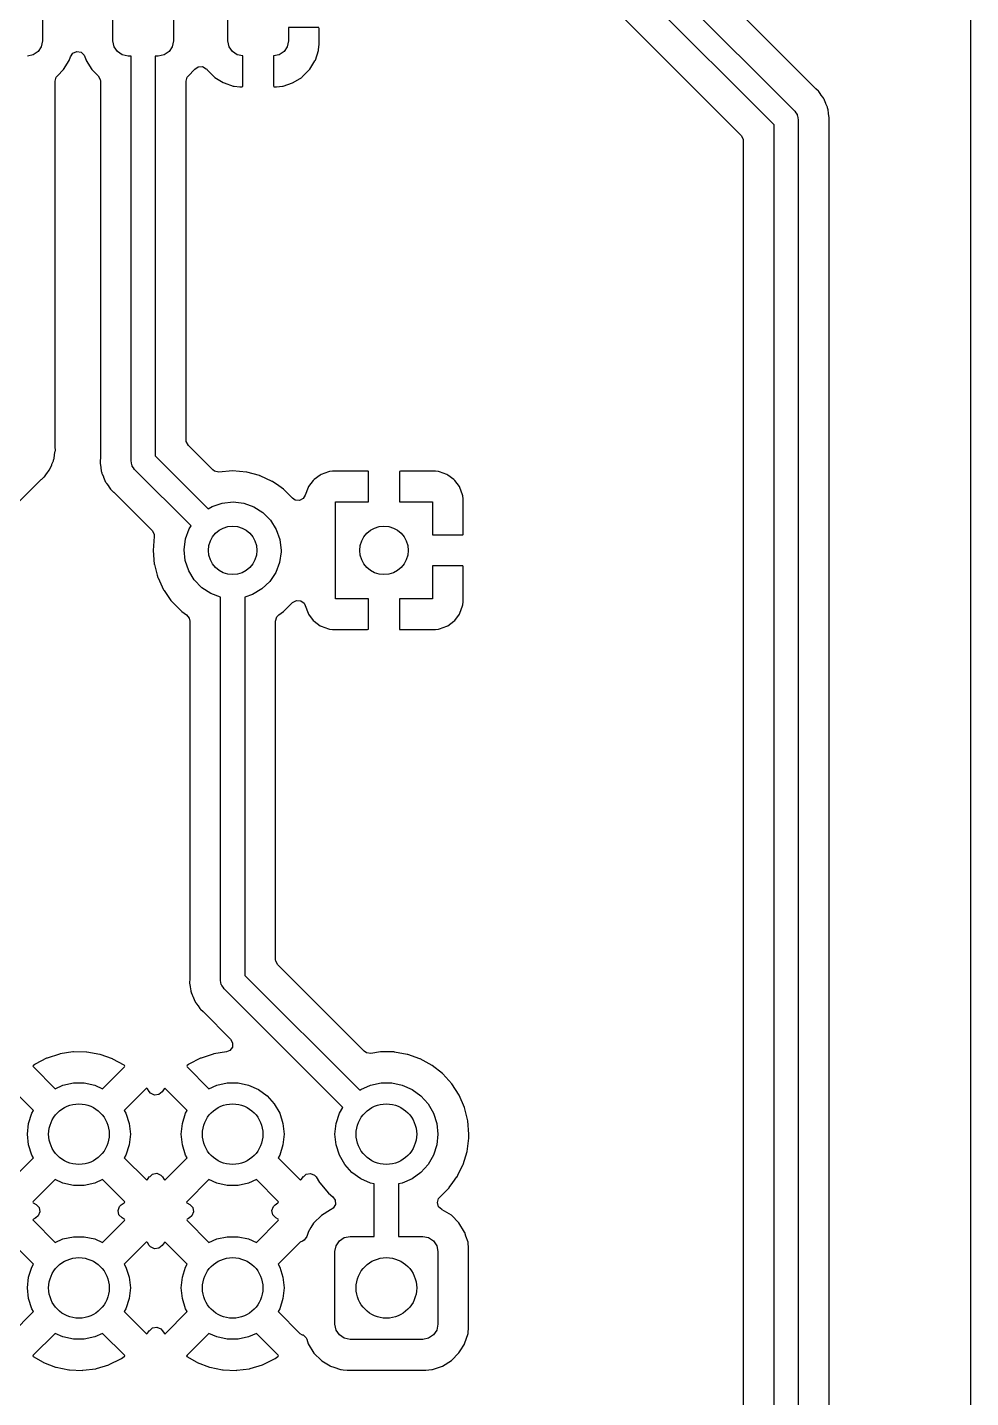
# Model space of a CAD drawing. Extents: x 87 to 116, y -228 to -39.
# Drawn here: x 100.75 to 116.33, y -205.76 to -183.13 of the extents above; entities that cross this region are included whole.
import ezdxf

# ---------------------------------------------------------------- set-up
doc = ezdxf.new("R2010")
doc.units = 0
doc.layers.add('BLACK', color=7, linetype='CONTINUOUS')

msp = doc.modelspace()

# ---------------------------------------------------------------- linework, layer by layer
at = {"layer": 'BLACK', "linetype": 'CONTINUOUS'}
for p, q in [((116.331, -165.645), (116.331, -227.965)), ((109.937, -181.028), (113.426, -184.517)), ((113.768, -184.14), (110.521, -180.893)), ((113.084, -184.741), (109.655, -181.312)), ((109.52, -181.896), (112.539, -184.915)), ((102.162, -183.355), (102.162, -182.405)), ((103.162, -182.405), (103.162, -183.355)), ((104.062, -183.355), (104.062, -182.405)), ((100.998, -182.663), (100.998, -183.355)), ((105.557, -183.134), (105.062, -183.134)), ((105.062, -183.134), (105.062, -183.355)), ((105.564, -183.136), (105.557, -183.134)), ((105.566, -183.137), (105.564, -183.136)), ((105.57, -183.152), (105.566, -183.137)), ((105.57, -183.402), (105.57, -183.152)), ((100.925, -183.532), (100.844, -183.586)), ((100.979, -183.451), (100.925, -183.532)), ((100.998, -183.355), (100.979, -183.451)), ((101.501, -183.558), (101.567, -183.531)), ((101.567, -183.531), (101.637, -183.543)), ((102.181, -183.451), (102.162, -183.355)), ((102.235, -183.532), (102.181, -183.451)), ((102.317, -183.586), (102.235, -183.532)), ((103.089, -183.532), (103.008, -183.586)), ((103.143, -183.451), (103.089, -183.532)), ((103.162, -183.355), (103.143, -183.451)), ((104.081, -183.451), (104.062, -183.355)), ((104.135, -183.532), (104.081, -183.451)), ((104.217, -183.586), (104.135, -183.532)), ((104.989, -183.532), (104.908, -183.586)), ((105.043, -183.451), (104.989, -183.532)), ((105.062, -183.355), (105.043, -183.451)), ((105.506, -183.671), (105.557, -183.516)), ((105.557, -183.516), (105.56, -183.503)), ((105.56, -183.503), (105.57, -183.409)), ((105.57, -183.409), (105.57, -183.402)), ((100.844, -183.586), (100.748, -183.605)), ((101.348, -183.828), (101.44, -183.678)), ((101.44, -183.678), (101.461, -183.616)), ((101.461, -183.616), (101.501, -183.558)), ((101.637, -183.543), (101.689, -183.592)), ((101.689, -183.592), (101.7, -183.616)), ((101.7, -183.616), (101.718, -183.672)), ((101.718, -183.672), (101.721, -183.679)), ((101.721, -183.679), (101.814, -183.829)), ((102.412, -183.605), (102.317, -183.586)), ((102.462, -183.605), (102.412, -183.605)), ((102.462, -190.292), (102.462, -183.605)), ((102.912, -183.605), (102.862, -183.605)), ((102.862, -183.605), (102.862, -190.209)), ((103.008, -183.586), (102.912, -183.605)), ((104.308, -183.604), (104.217, -183.586)), ((104.308, -184.099), (104.308, -183.604)), ((104.908, -183.586), (104.816, -183.604)), ((104.816, -183.604), (104.816, -184.095)), ((105.415, -183.822), (105.5, -183.684)), ((105.5, -183.684), (105.506, -183.671)), ((101.207, -184.021), (101.227, -183.953)), ((101.227, -183.953), (101.244, -183.932)), ((101.244, -183.932), (101.348, -183.828)), ((101.244, -183.932), (101.244, -183.932)), ((101.814, -183.829), (101.819, -183.835)), ((101.819, -183.835), (101.917, -183.932)), ((101.917, -183.932), (101.951, -183.994)), ((101.951, -183.994), (101.954, -184.021)), ((103.371, -184.021), (103.391, -183.953)), ((103.391, -183.953), (103.408, -183.932)), ((103.408, -183.932), (103.512, -183.828)), ((103.408, -183.932), (103.408, -183.932)), ((103.512, -183.828), (103.514, -183.824)), ((103.514, -183.824), (103.572, -183.783)), ((103.572, -183.783), (103.643, -183.78)), ((103.643, -183.78), (103.704, -183.816)), ((103.704, -183.816), (103.711, -183.824)), ((103.711, -183.824), (103.719, -183.834)), ((103.719, -183.834), (103.834, -183.949)), ((103.834, -183.949), (103.845, -183.958)), ((103.845, -183.958), (103.984, -184.043)), ((105.142, -184.042), (105.28, -183.957)), ((105.28, -183.957), (105.291, -183.948)), ((105.291, -183.948), (105.406, -183.833)), ((105.406, -183.833), (105.415, -183.822)), ((101.207, -190.053), (101.207, -184.021)), ((101.954, -184.021), (101.954, -190.263)), ((103.371, -189.947), (103.371, -184.021)), ((103.984, -184.043), (103.997, -184.049)), ((103.997, -184.049), (104.151, -184.1)), ((104.151, -184.1), (104.164, -184.103)), ((104.164, -184.103), (104.259, -184.113)), ((104.259, -184.113), (104.265, -184.113)), ((104.265, -184.113), (104.29, -184.113)), ((104.29, -184.113), (104.305, -184.109)), ((104.305, -184.109), (104.307, -184.107)), ((104.307, -184.107), (104.308, -184.099)), ((104.816, -184.095), (104.821, -184.11)), ((104.821, -184.11), (104.822, -184.111)), ((104.822, -184.111), (104.83, -184.113)), ((104.83, -184.113), (104.859, -184.113)), ((104.859, -184.113), (104.866, -184.113)), ((104.866, -184.113), (104.961, -184.103)), ((104.961, -184.103), (104.975, -184.1)), ((104.975, -184.1), (105.129, -184.048)), ((105.129, -184.048), (105.142, -184.042)), ((113.773, -184.145), (113.768, -184.14)), ((113.819, -184.186), (113.773, -184.145)), ((113.824, -184.192), (113.819, -184.186)), ((113.856, -184.239), (113.824, -184.192)), ((113.824, -184.192), (113.824, -184.192)), ((113.859, -184.244), (113.856, -184.239)), ((113.894, -184.289), (113.859, -184.244)), ((113.898, -184.295), (113.894, -184.289)), ((113.894, -184.289), (113.894, -184.289)), ((113.901, -184.302), (113.898, -184.295)), ((113.903, -184.304), (113.901, -184.302)), ((113.911, -184.319), (113.903, -184.304)), ((113.912, -184.321), (113.911, -184.319)), ((113.916, -184.327), (113.912, -184.321)), ((113.919, -184.334), (113.916, -184.327)), ((113.939, -184.387), (113.919, -184.334)), ((113.919, -184.334), (113.919, -184.334)), ((113.942, -184.393), (113.939, -184.387)), ((113.967, -184.452), (113.942, -184.393)), ((113.426, -184.517), (113.443, -184.545)), ((113.443, -184.545), (113.464, -184.571)), ((113.464, -184.571), (113.467, -184.582)), ((113.467, -184.582), (113.473, -184.592)), ((113.473, -184.592), (113.477, -184.625)), ((113.477, -184.625), (113.484, -184.658)), ((113.484, -184.658), (113.484, -215.566)), ((113.969, -184.459), (113.967, -184.452)), ((113.969, -184.462), (113.969, -184.459)), ((113.974, -184.478), (113.969, -184.462)), ((113.974, -184.481), (113.974, -184.478)), ((113.977, -184.488), (113.974, -184.481)), ((113.978, -184.495), (113.977, -184.488)), ((113.985, -184.551), (113.978, -184.495)), ((113.986, -184.558), (113.985, -184.551)), ((113.997, -184.621), (113.986, -184.558)), ((113.993, -184.678), (113.996, -184.628)), ((113.996, -184.628), (113.997, -184.621)), ((113.996, -184.628), (113.996, -184.628)), ((113.084, -215.483), (113.084, -184.741)), ((113.992, -184.687), (113.993, -184.678)), ((113.992, -215.541), (113.992, -184.687)), ((112.539, -184.915), (112.573, -184.977)), ((112.573, -184.977), (112.575, -185.004)), ((112.575, -185.004), (112.575, -215.22)), ((101.207, -190.06), (101.207, -190.053)), ((101.211, -190.123), (101.207, -190.06)), ((103.374, -189.973), (103.371, -189.947)), ((103.408, -190.036), (103.374, -189.973)), ((103.812, -190.44), (103.408, -190.036)), ((101.154, -190.347), (101.179, -190.291)), ((101.179, -190.291), (101.181, -190.284)), ((101.181, -190.281), (101.186, -190.265)), ((101.181, -190.284), (101.181, -190.281)), ((101.186, -190.265), (101.187, -190.262)), ((101.187, -190.262), (101.19, -190.255)), ((101.19, -190.255), (101.198, -190.192)), ((101.198, -190.192), (101.199, -190.185)), ((101.199, -190.185), (101.209, -190.13)), ((101.209, -190.13), (101.211, -190.123)), ((101.952, -190.298), (101.95, -190.33)), ((101.95, -190.33), (101.951, -190.337)), ((101.953, -190.272), (101.952, -190.298)), ((101.954, -190.263), (101.953, -190.272)), ((102.47, -190.325), (102.462, -190.292)), ((102.473, -190.358), (102.47, -190.325)), ((102.862, -190.209), (103.737, -191.084)), ((101.023, -190.56), (101.029, -190.555)), ((101.029, -190.555), (101.065, -190.503)), ((101.065, -190.503), (101.069, -190.498)), ((101.069, -190.498), (101.109, -190.447)), ((101.109, -190.447), (101.112, -190.441)), ((101.112, -190.441), (101.113, -190.438)), ((101.113, -190.438), (101.122, -190.424)), ((101.122, -190.424), (101.123, -190.421)), ((101.123, -190.421), (101.127, -190.415)), ((101.127, -190.415), (101.15, -190.355)), ((101.15, -190.355), (101.153, -190.349)), ((101.153, -190.349), (101.154, -190.347)), ((101.951, -190.337), (101.951, -190.337)), ((101.951, -190.337), (101.961, -190.393)), ((101.961, -190.393), (101.961, -190.399)), ((101.961, -190.399), (101.969, -190.463)), ((101.969, -190.463), (101.972, -190.47)), ((101.972, -190.47), (101.972, -190.472)), ((101.972, -190.472), (101.977, -190.489)), ((101.977, -190.489), (101.978, -190.491)), ((101.978, -190.491), (101.979, -190.499)), ((101.979, -190.499), (101.982, -190.505)), ((101.982, -190.505), (102.005, -190.557)), ((102.005, -190.557), (102.007, -190.563)), ((102.479, -190.368), (102.473, -190.358)), ((102.482, -190.379), (102.479, -190.368)), ((102.503, -190.405), (102.482, -190.379)), ((102.521, -190.433), (102.503, -190.405)), ((103.454, -191.367), (102.521, -190.433)), ((103.842, -190.462), (103.812, -190.44)), ((103.912, -190.476), (103.842, -190.462)), ((104.14, -190.457), (103.912, -190.476)), ((104.368, -190.476), (104.14, -190.457)), ((104.373, -190.478), (104.368, -190.476)), ((104.584, -190.534), (104.373, -190.478)), ((104.373, -190.478), (104.373, -190.478)), ((104.589, -190.536), (104.584, -190.534)), ((104.584, -190.534), (104.584, -190.534)), ((104.594, -190.538), (104.589, -190.536)), ((104.792, -190.63), (104.594, -190.538)), ((104.594, -190.538), (104.594, -190.538)), ((105.586, -190.525), (105.484, -190.602)), ((105.602, -190.517), (105.586, -190.525)), ((105.722, -190.472), (105.602, -190.517)), ((105.738, -190.468), (105.722, -190.472)), ((105.789, -190.462), (105.738, -190.468)), ((105.795, -190.462), (105.789, -190.462)), ((106.372, -190.462), (105.795, -190.462)), ((106.38, -190.464), (106.372, -190.462)), ((106.382, -190.465), (106.38, -190.464)), ((106.386, -190.48), (106.382, -190.465)), ((106.386, -190.97), (106.386, -190.48)), ((106.896, -190.468), (106.894, -190.476)), ((106.894, -190.476), (106.894, -190.97)), ((106.897, -190.466), (106.896, -190.468)), ((106.912, -190.462), (106.897, -190.466)), ((107.485, -190.462), (106.912, -190.462)), ((107.491, -190.462), (107.485, -190.462)), ((107.542, -190.468), (107.491, -190.462)), ((107.558, -190.472), (107.542, -190.468)), ((107.678, -190.517), (107.558, -190.472)), ((107.694, -190.525), (107.678, -190.517)), ((107.796, -190.602), (107.694, -190.525)), ((100.405, -191.173), (100.979, -190.599)), ((100.979, -190.599), (100.985, -190.593)), ((100.985, -190.593), (101.023, -190.56)), ((101.023, -190.56), (101.023, -190.56)), ((102.007, -190.563), (102.027, -190.614)), ((102.027, -190.614), (102.03, -190.623)), ((102.03, -190.623), (102.034, -190.629)), ((102.034, -190.629), (102.035, -190.632)), ((102.035, -190.632), (102.044, -190.646)), ((102.044, -190.646), (102.045, -190.649)), ((102.045, -190.649), (102.048, -190.656)), ((102.048, -190.656), (102.055, -190.664)), ((102.055, -190.664), (102.087, -190.706)), ((102.087, -190.706), (102.091, -190.712)), ((102.091, -190.712), (102.123, -190.758)), ((102.123, -190.758), (102.123, -190.758)), ((102.123, -190.758), (102.127, -190.764)), ((102.127, -190.764), (102.133, -190.769)), ((102.133, -190.769), (102.133, -190.769)), ((102.133, -190.769), (102.173, -190.806)), ((104.797, -190.632), (104.792, -190.63)), ((104.792, -190.63), (104.792, -190.63)), ((104.902, -190.706), (104.797, -190.632)), ((104.98, -190.761), (104.902, -190.706)), ((104.984, -190.764), (104.98, -190.761)), ((104.98, -190.761), (104.98, -190.761)), ((105.13, -190.91), (104.984, -190.764)), ((105.387, -190.732), (105.339, -190.86)), ((105.395, -190.716), (105.387, -190.732)), ((105.472, -190.614), (105.395, -190.716)), ((105.484, -190.602), (105.472, -190.614)), ((107.808, -190.614), (107.796, -190.602)), ((107.885, -190.716), (107.808, -190.614)), ((107.893, -190.732), (107.885, -190.716)), ((107.938, -190.852), (107.893, -190.732)), ((102.173, -190.806), (102.179, -190.811)), ((102.179, -190.811), (102.81, -191.442)), ((103.799, -191.046), (103.968, -190.989)), ((103.968, -190.989), (104.146, -190.97)), ((104.146, -190.97), (104.323, -190.991)), ((104.323, -190.991), (104.491, -191.051)), ((105.173, -190.938), (105.13, -190.91)), ((105.244, -190.944), (105.173, -190.938)), ((105.307, -190.912), (105.244, -190.944)), ((105.337, -190.859), (105.307, -190.912)), ((105.339, -190.86), (105.337, -190.859)), ((105.84, -192.57), (105.84, -190.97)), ((105.84, -190.97), (106.386, -190.97)), ((106.894, -190.97), (107.44, -190.97)), ((107.44, -190.97), (107.44, -191.516)), ((107.942, -190.868), (107.938, -190.852)), ((107.948, -190.919), (107.942, -190.868)), ((107.948, -190.925), (107.948, -190.919)), ((107.948, -191.502), (107.948, -190.925)), ((103.737, -191.084), (103.799, -191.046)), ((104.491, -191.051), (104.641, -191.147)), ((104.641, -191.147), (104.767, -191.273)), ((102.81, -191.442), (102.844, -191.504)), ((103.362, -191.582), (103.423, -191.414)), ((103.423, -191.414), (103.454, -191.367)), ((104.767, -191.273), (104.861, -191.424)), ((104.861, -191.424), (104.92, -191.593)), ((102.846, -191.542), (102.827, -191.77)), ((102.844, -191.504), (102.846, -191.542)), ((103.34, -191.759), (103.362, -191.582)), ((104.92, -191.593), (104.94, -191.77)), ((107.44, -191.516), (107.93, -191.516)), ((107.93, -191.516), (107.945, -191.512)), ((107.945, -191.512), (107.946, -191.51)), ((107.946, -191.51), (107.948, -191.502)), ((102.827, -191.77), (102.846, -191.998)), ((103.357, -191.936), (103.34, -191.759)), ((104.94, -191.792), (104.915, -191.969)), ((104.94, -191.77), (104.94, -191.792)), ((102.846, -191.998), (102.848, -192.003)), ((102.848, -192.003), (102.848, -192.003)), ((102.848, -192.003), (102.894, -192.177)), ((103.414, -192.106), (103.357, -191.936)), ((103.506, -192.258), (103.414, -192.106)), ((104.852, -192.136), (104.753, -192.284)), ((104.915, -191.969), (104.852, -192.136)), ((107.934, -192.024), (107.44, -192.024)), ((107.44, -192.024), (107.44, -192.57)), ((107.942, -192.026), (107.934, -192.024)), ((107.944, -192.027), (107.942, -192.026)), ((107.948, -192.042), (107.944, -192.027)), ((107.948, -192.615), (107.948, -192.042)), ((102.894, -192.177), (102.906, -192.219)), ((102.906, -192.219), (102.908, -192.224)), ((102.908, -192.224), (102.908, -192.224)), ((102.908, -192.224), (103, -192.422)), ((103.63, -192.386), (103.506, -192.258)), ((104.753, -192.284), (104.624, -192.407)), ((103, -192.422), (103, -192.422)), ((103, -192.422), (103.002, -192.427)), ((103.002, -192.427), (103.006, -192.431)), ((103.006, -192.431), (103.121, -192.596)), ((103.779, -192.484), (103.63, -192.386)), ((103.94, -192.544), (103.779, -192.484)), ((103.94, -198.873), (103.94, -192.544)), ((104.47, -192.499), (104.34, -192.541)), ((104.34, -192.541), (104.34, -198.79)), ((104.624, -192.407), (104.47, -192.499)), ((106.386, -192.57), (105.84, -192.57)), ((106.386, -193.064), (106.386, -192.57)), ((107.44, -192.57), (106.894, -192.57)), ((106.894, -192.57), (106.894, -193.06)), ((103.121, -192.596), (103.134, -192.614)), ((103.134, -192.614), (103.296, -192.776)), ((103.296, -192.776), (103.3, -192.779)), ((103.3, -192.779), (103.3, -192.779)), ((103.3, -192.779), (103.378, -192.834)), ((104.902, -192.834), (104.98, -192.779)), ((104.98, -192.779), (104.984, -192.776)), ((104.98, -192.779), (104.98, -192.779)), ((104.984, -192.776), (105.13, -192.63)), ((105.13, -192.63), (105.193, -192.596)), ((105.193, -192.596), (105.264, -192.601)), ((105.264, -192.601), (105.32, -192.644)), ((105.32, -192.644), (105.338, -192.681)), ((105.338, -192.681), (105.339, -192.68)), ((105.339, -192.68), (105.387, -192.808)), ((105.387, -192.808), (105.395, -192.824)), ((107.885, -192.824), (107.893, -192.808)), ((107.893, -192.808), (107.938, -192.688)), ((107.938, -192.688), (107.942, -192.672)), ((107.942, -192.672), (107.948, -192.621)), ((107.948, -192.621), (107.948, -192.615)), ((103.378, -192.834), (103.422, -192.889)), ((103.422, -192.889), (103.431, -192.937)), ((103.431, -192.937), (103.431, -198.844)), ((104.849, -192.937), (104.869, -192.869)), ((104.849, -198.527), (104.849, -192.937)), ((104.869, -192.869), (104.902, -192.834)), ((105.395, -192.824), (105.472, -192.926)), ((105.472, -192.926), (105.484, -192.938)), ((105.484, -192.938), (105.586, -193.015)), ((105.586, -193.015), (105.602, -193.023)), ((105.602, -193.023), (105.722, -193.068)), ((107.558, -193.068), (107.678, -193.023)), ((107.678, -193.023), (107.694, -193.015)), ((107.694, -193.015), (107.796, -192.938)), ((107.796, -192.938), (107.808, -192.926)), ((107.808, -192.926), (107.885, -192.824)), ((105.722, -193.068), (105.738, -193.072)), ((105.738, -193.072), (105.789, -193.078)), ((105.789, -193.078), (105.795, -193.078)), ((105.795, -193.078), (106.368, -193.078)), ((106.368, -193.078), (106.383, -193.074)), ((106.383, -193.074), (106.384, -193.072)), ((106.384, -193.072), (106.386, -193.064)), ((106.894, -193.06), (106.898, -193.075)), ((106.898, -193.075), (106.9, -193.076)), ((106.9, -193.076), (106.908, -193.078)), ((106.908, -193.078), (107.485, -193.078)), ((107.485, -193.078), (107.491, -193.078)), ((107.491, -193.078), (107.542, -193.072)), ((107.542, -193.072), (107.558, -193.068)), ((104.851, -198.554), (104.849, -198.527)), ((104.885, -198.616), (104.851, -198.554)), ((106.312, -200.042), (104.885, -198.616)), ((103.431, -198.852), (103.427, -198.91)), ((103.427, -198.91), (103.429, -198.917)), ((103.429, -198.917), (103.429, -198.917)), ((103.429, -198.917), (103.438, -198.973)), ((103.431, -198.844), (103.431, -198.852)), ((103.947, -198.905), (103.94, -198.873)), ((103.951, -198.938), (103.947, -198.905)), ((104.34, -198.79), (106.239, -200.688)), ((103.438, -198.973), (103.439, -198.979)), ((103.439, -198.979), (103.447, -199.043)), ((103.447, -199.043), (103.45, -199.05)), ((103.45, -199.05), (103.45, -199.052)), ((103.45, -199.052), (103.455, -199.069)), ((103.455, -199.069), (103.455, -199.071)), ((103.455, -199.071), (103.457, -199.079)), ((103.457, -199.079), (103.463, -199.093)), ((103.463, -199.093), (103.482, -199.137)), ((103.482, -199.137), (103.485, -199.143)), ((103.485, -199.143), (103.508, -199.203)), ((103.957, -198.948), (103.951, -198.938)), ((103.96, -198.959), (103.957, -198.948)), ((103.981, -198.985), (103.96, -198.959)), ((103.998, -199.014), (103.981, -198.985)), ((105.958, -200.973), (103.998, -199.014)), ((103.508, -199.203), (103.512, -199.209)), ((103.512, -199.209), (103.513, -199.212)), ((103.513, -199.212), (103.521, -199.227)), ((103.521, -199.227), (103.523, -199.229)), ((103.523, -199.229), (103.526, -199.236)), ((103.526, -199.236), (103.53, -199.242)), ((103.53, -199.242), (103.565, -199.286)), ((103.565, -199.286), (103.568, -199.292)), ((103.568, -199.292), (103.6, -199.338)), ((103.6, -199.338), (103.6, -199.338)), ((103.6, -199.338), (103.605, -199.344)), ((103.605, -199.344), (103.61, -199.35)), ((103.61, -199.35), (103.61, -199.35)), ((103.61, -199.35), (103.651, -199.386)), ((103.651, -199.386), (103.656, -199.391)), ((103.656, -199.391), (104.106, -199.841)), ((101.5, -200.054), (101.289, -200.086)), ((101.51, -200.053), (101.5, -200.054)), ((101.723, -200.056), (101.51, -200.053)), ((101.733, -200.057), (101.723, -200.056)), ((101.943, -200.094), (101.733, -200.057)), ((104.036, -200.054), (103.829, -200.086)), ((104.093, -200.031), (104.036, -200.054)), ((104.135, -199.974), (104.093, -200.031)), ((104.106, -199.841), (104.14, -199.903)), ((104.14, -199.903), (104.135, -199.974)), ((106.35, -200.068), (106.312, -200.042)), ((106.585, -200.053), (106.42, -200.078)), ((106.59, -200.053), (106.585, -200.053)), ((106.734, -200.054), (106.59, -200.053)), ((106.59, -200.053), (106.59, -200.053)), ((106.808, -200.055), (106.734, -200.054)), ((106.813, -200.056), (106.808, -200.055)), ((107.023, -200.094), (106.813, -200.056)), ((106.813, -200.056), (106.813, -200.056)), ((100.85, -200.278), (100.841, -200.289)), ((100.841, -200.289), (100.848, -200.301)), ((100.87, -200.263), (100.85, -200.278)), ((100.878, -200.257), (100.87, -200.263)), ((101.067, -200.159), (100.878, -200.257)), ((101.077, -200.155), (101.067, -200.159)), ((101.279, -200.089), (101.077, -200.155)), ((101.289, -200.086), (101.279, -200.089)), ((101.953, -200.097), (101.943, -200.094)), ((102.154, -200.168), (101.953, -200.097)), ((102.163, -200.172), (102.154, -200.168)), ((102.35, -200.275), (102.163, -200.172)), ((102.354, -200.278), (102.35, -200.275)), ((102.353, -200.3), (102.36, -200.287)), ((102.36, -200.287), (102.354, -200.278)), ((103.39, -200.278), (103.381, -200.289)), ((103.381, -200.289), (103.388, -200.301)), ((103.41, -200.263), (103.39, -200.278)), ((103.418, -200.257), (103.41, -200.263)), ((103.607, -200.159), (103.418, -200.257)), ((103.617, -200.155), (103.607, -200.159)), ((103.819, -200.089), (103.617, -200.155)), ((103.829, -200.086), (103.819, -200.089)), ((106.42, -200.078), (106.35, -200.068)), ((107.028, -200.095), (107.023, -200.094)), ((107.023, -200.094), (107.023, -200.094)), ((107.033, -200.096), (107.028, -200.095)), ((107.234, -200.167), (107.033, -200.096)), ((107.033, -200.096), (107.033, -200.096)), ((107.239, -200.169), (107.234, -200.167)), ((107.234, -200.167), (107.234, -200.167)), ((107.434, -200.277), (107.239, -200.169)), ((107.438, -200.28), (107.434, -200.277)), ((107.606, -200.412), (107.438, -200.28)), ((107.438, -200.28), (107.438, -200.28)), ((100.848, -200.301), (101.208, -200.662)), ((101.992, -200.662), (102.353, -200.3)), ((103.388, -200.301), (103.748, -200.662)), ((107.61, -200.416), (107.606, -200.412)), ((107.606, -200.412), (107.606, -200.412)), ((107.76, -200.581), (107.61, -200.416)), ((100.85, -201.021), (100.49, -200.662)), ((101.208, -200.662), (101.337, -200.604)), ((101.337, -200.604), (101.511, -200.567)), ((101.511, -200.567), (101.689, -200.567)), ((101.689, -200.567), (101.863, -200.604)), ((101.863, -200.604), (101.992, -200.662)), ((102.713, -200.659), (102.35, -201.021)), ((102.722, -200.654), (102.713, -200.659)), ((102.733, -200.664), (102.722, -200.654)), ((102.763, -200.71), (102.733, -200.664)), ((102.784, -200.735), (102.763, -200.71)), ((102.848, -200.766), (102.784, -200.735)), ((102.973, -200.713), (102.918, -200.758)), ((103.006, -200.665), (102.973, -200.713)), ((103.018, -200.655), (103.006, -200.665)), ((103.03, -200.662), (103.018, -200.655)), ((103.39, -201.021), (103.03, -200.662)), ((103.748, -200.662), (103.877, -200.604)), ((103.877, -200.604), (104.051, -200.567)), ((104.051, -200.567), (104.229, -200.567)), ((104.229, -200.567), (104.403, -200.604)), ((104.403, -200.604), (104.565, -200.676)), ((104.565, -200.676), (104.709, -200.781)), ((106.239, -200.688), (106.255, -200.676)), ((106.255, -200.676), (106.417, -200.604)), ((106.417, -200.604), (106.591, -200.567)), ((106.591, -200.567), (106.769, -200.567)), ((106.769, -200.567), (106.943, -200.604)), ((106.943, -200.604), (107.105, -200.676)), ((107.105, -200.676), (107.249, -200.781)), ((107.881, -200.768), (107.76, -200.581)), ((102.918, -200.758), (102.848, -200.766)), ((104.709, -200.781), (104.828, -200.913)), ((104.828, -200.913), (104.917, -201.067)), ((107.249, -200.781), (107.368, -200.913)), ((107.368, -200.913), (107.457, -201.067)), ((107.97, -200.973), (107.881, -200.768)), ((100.769, -201.236), (100.823, -201.067)), ((100.823, -201.067), (100.85, -201.021)), ((102.35, -201.021), (102.377, -201.067)), ((102.377, -201.067), (102.431, -201.236)), ((103.309, -201.236), (103.363, -201.067)), ((103.363, -201.067), (103.39, -201.021)), ((104.917, -201.067), (104.971, -201.236)), ((105.849, -201.236), (105.903, -201.067)), ((105.903, -201.067), (105.958, -200.973)), ((107.457, -201.067), (107.511, -201.236)), ((108.025, -201.19), (107.97, -200.973)), ((108.043, -201.412), (108.025, -201.19)), ((100.75, -201.412), (100.769, -201.236)), ((100.769, -201.589), (100.75, -201.412)), ((102.431, -201.236), (102.45, -201.412)), ((102.45, -201.412), (102.431, -201.589)), ((103.29, -201.412), (103.309, -201.236)), ((103.309, -201.589), (103.29, -201.412)), ((104.971, -201.236), (104.99, -201.412)), ((104.99, -201.412), (104.971, -201.589)), ((105.83, -201.412), (105.849, -201.236)), ((105.849, -201.589), (105.83, -201.412)), ((107.511, -201.236), (107.53, -201.412)), ((107.53, -201.412), (107.511, -201.589)), ((108.042, -201.479), (108.043, -201.412)), ((100.823, -201.758), (100.769, -201.589)), ((102.431, -201.589), (102.377, -201.758)), ((103.363, -201.758), (103.309, -201.589)), ((104.971, -201.589), (104.917, -201.758)), ((105.903, -201.758), (105.849, -201.589)), ((107.511, -201.589), (107.457, -201.758)), ((108.012, -201.701), (108.042, -201.479)), ((100.486, -202.168), (100.85, -201.804)), ((100.85, -201.804), (100.823, -201.758)), ((102.377, -201.758), (102.35, -201.804)), ((102.35, -201.804), (102.71, -202.164)), ((103.026, -202.168), (103.39, -201.804)), ((103.39, -201.804), (103.363, -201.758)), ((104.917, -201.758), (104.89, -201.804)), ((104.89, -201.804), (105.25, -202.164)), ((105.992, -201.912), (105.903, -201.758)), ((107.457, -201.758), (107.368, -201.912)), ((107.947, -201.914), (108.012, -201.701)), ((102.769, -202.115), (102.817, -202.071)), ((102.817, -202.071), (102.887, -202.059)), ((102.887, -202.059), (102.952, -202.087)), ((102.952, -202.087), (102.98, -202.119)), ((105.309, -202.115), (105.356, -202.072)), ((105.356, -202.072), (105.426, -202.06)), ((105.426, -202.06), (105.492, -202.087)), ((105.492, -202.087), (105.52, -202.119)), ((106.111, -202.044), (105.992, -201.912)), ((106.255, -202.149), (106.111, -202.044)), ((107.249, -202.044), (107.105, -202.149)), ((107.368, -201.912), (107.249, -202.044)), ((107.848, -202.115), (107.862, -202.087)), ((107.862, -202.087), (107.945, -201.919)), ((107.945, -201.919), (107.947, -201.914)), ((107.945, -201.919), (107.945, -201.919)), ((101.208, -202.163), (100.847, -202.525)), ((101.337, -202.221), (101.208, -202.163)), ((101.511, -202.258), (101.337, -202.221)), ((101.689, -202.258), (101.511, -202.258)), ((101.863, -202.221), (101.689, -202.258)), ((101.992, -202.163), (101.863, -202.221)), ((102.351, -202.522), (101.992, -202.163)), ((102.71, -202.164), (102.722, -202.17)), ((102.722, -202.17), (102.734, -202.161)), ((102.734, -202.161), (102.768, -202.114)), ((102.768, -202.114), (102.769, -202.115)), ((102.98, -202.119), (103.006, -202.162)), ((103.006, -202.162), (103.017, -202.171)), ((103.017, -202.171), (103.026, -202.168)), ((103.748, -202.163), (103.387, -202.525)), ((103.877, -202.221), (103.748, -202.163)), ((104.051, -202.258), (103.877, -202.221)), ((104.229, -202.258), (104.051, -202.258)), ((104.403, -202.221), (104.229, -202.258)), ((104.532, -202.163), (104.403, -202.221)), ((104.891, -202.522), (104.532, -202.163)), ((105.25, -202.164), (105.262, -202.17)), ((105.262, -202.17), (105.274, -202.161)), ((105.274, -202.161), (105.308, -202.114)), ((105.308, -202.114), (105.309, -202.115)), ((105.52, -202.119), (105.577, -202.213)), ((105.577, -202.213), (105.577, -202.213)), ((105.577, -202.213), (105.58, -202.218)), ((105.58, -202.218), (105.726, -202.386)), ((106.417, -202.221), (106.255, -202.149)), ((106.48, -202.234), (106.417, -202.221)), ((106.48, -203.102), (106.48, -202.234)), ((106.943, -202.221), (106.88, -202.234)), ((106.88, -202.234), (106.88, -203.102)), ((107.105, -202.149), (106.943, -202.221)), ((107.56, -202.454), (107.714, -202.3)), ((107.714, -202.3), (107.718, -202.296)), ((107.718, -202.296), (107.778, -202.213)), ((107.778, -202.213), (107.845, -202.119)), ((107.845, -202.119), (107.848, -202.115)), ((100.847, -202.525), (100.84, -202.537)), ((100.84, -202.537), (100.845, -202.544)), ((100.845, -202.544), (100.892, -202.572)), ((102.3, -202.581), (102.349, -202.546)), ((102.349, -202.546), (102.356, -202.537)), ((102.358, -202.536), (102.351, -202.522)), ((102.356, -202.537), (102.358, -202.536)), ((103.387, -202.525), (103.38, -202.537)), ((103.38, -202.537), (103.385, -202.544)), ((103.385, -202.544), (103.432, -202.572)), ((104.84, -202.581), (104.889, -202.546)), ((104.889, -202.546), (104.898, -202.536)), ((104.898, -202.536), (104.891, -202.522)), ((105.726, -202.386), (105.796, -202.445)), ((105.796, -202.445), (105.836, -202.504)), ((105.836, -202.504), (105.837, -202.575)), ((107.522, -202.542), (107.543, -202.475)), ((107.542, -202.611), (107.522, -202.542)), ((107.543, -202.475), (107.561, -202.454)), ((107.561, -202.454), (107.56, -202.454)), ((100.928, -202.759), (100.887, -202.793)), ((100.892, -202.572), (100.941, -202.624)), ((100.954, -202.693), (100.928, -202.759)), ((100.941, -202.624), (100.954, -202.693)), ((102.247, -202.674), (102.272, -202.608)), ((102.262, -202.744), (102.247, -202.674)), ((102.312, -202.794), (102.262, -202.744)), ((102.272, -202.608), (102.3, -202.581)), ((103.468, -202.759), (103.427, -202.793)), ((103.432, -202.572), (103.481, -202.624)), ((103.494, -202.693), (103.468, -202.759)), ((103.481, -202.624), (103.494, -202.693)), ((104.787, -202.674), (104.812, -202.608)), ((104.802, -202.744), (104.787, -202.674)), ((104.852, -202.794), (104.802, -202.744)), ((104.812, -202.608), (104.84, -202.581)), ((105.606, -202.754), (105.481, -202.879)), ((105.756, -202.661), (105.606, -202.754)), ((105.763, -202.659), (105.756, -202.661)), ((105.769, -202.656), (105.763, -202.659)), ((105.8, -202.635), (105.769, -202.656)), ((105.837, -202.575), (105.8, -202.635)), ((107.595, -202.658), (107.542, -202.611)), ((107.596, -202.658), (107.595, -202.658)), ((107.603, -202.66), (107.596, -202.658)), ((107.753, -202.753), (107.603, -202.66)), ((107.878, -202.878), (107.753, -202.753)), ((100.85, -202.818), (100.841, -202.829)), ((100.841, -202.829), (100.848, -202.841)), ((100.848, -202.841), (101.208, -203.202)), ((100.87, -202.803), (100.85, -202.818)), ((100.878, -202.797), (100.87, -202.803)), ((100.887, -202.793), (100.878, -202.797)), ((101.992, -203.202), (102.353, -202.84)), ((102.35, -202.815), (102.312, -202.794)), ((102.354, -202.818), (102.35, -202.815)), ((102.353, -202.84), (102.36, -202.827)), ((102.36, -202.827), (102.354, -202.818)), ((103.39, -202.818), (103.381, -202.829)), ((103.381, -202.829), (103.388, -202.841)), ((103.388, -202.841), (103.748, -203.202)), ((103.41, -202.803), (103.39, -202.818)), ((103.418, -202.797), (103.41, -202.803)), ((103.427, -202.793), (103.418, -202.797)), ((104.532, -203.202), (104.893, -202.84)), ((104.89, -202.815), (104.852, -202.794)), ((104.894, -202.818), (104.89, -202.815)), ((104.893, -202.84), (104.9, -202.827)), ((104.9, -202.827), (104.894, -202.818)), ((105.434, -202.956), (105.388, -203.03)), ((105.477, -202.885), (105.434, -202.956)), ((105.481, -202.879), (105.477, -202.885)), ((105.477, -202.885), (105.477, -202.885)), ((107.972, -203.029), (107.878, -202.878)), ((100.85, -203.561), (100.49, -203.202)), ((101.208, -203.202), (101.337, -203.144)), ((101.337, -203.144), (101.511, -203.107)), ((101.511, -203.107), (101.689, -203.107)), ((101.689, -203.107), (101.863, -203.144)), ((101.863, -203.144), (101.992, -203.202)), ((102.713, -203.199), (102.35, -203.561)), ((102.722, -203.194), (102.713, -203.199)), ((102.733, -203.204), (102.722, -203.194)), ((102.763, -203.25), (102.733, -203.204)), ((103.006, -203.205), (102.973, -203.253)), ((103.018, -203.195), (103.006, -203.205)), ((103.03, -203.202), (103.018, -203.195)), ((103.39, -203.561), (103.03, -203.202)), ((103.748, -203.202), (103.877, -203.144)), ((103.877, -203.144), (104.051, -203.107)), ((104.051, -203.107), (104.229, -203.107)), ((104.229, -203.107), (104.403, -203.144)), ((104.403, -203.144), (104.532, -203.202)), ((105.253, -203.199), (104.89, -203.561)), ((105.296, -203.179), (105.253, -203.199)), ((105.323, -203.162), (105.296, -203.179)), ((105.363, -203.104), (105.323, -203.162)), ((105.386, -203.037), (105.363, -203.104)), ((105.388, -203.03), (105.386, -203.037)), ((105.849, -203.257), (105.903, -203.176)), ((105.903, -203.176), (105.984, -203.122)), ((105.984, -203.122), (106.08, -203.102)), ((106.08, -203.102), (106.48, -203.102)), ((106.88, -203.102), (107.28, -203.102)), ((107.28, -203.102), (107.376, -203.122)), ((107.376, -203.122), (107.457, -203.176)), ((107.457, -203.176), (107.511, -203.257)), ((107.974, -203.036), (107.972, -203.029)), ((107.994, -203.095), (107.974, -203.036)), ((108.028, -203.196), (107.994, -203.095)), ((108.028, -203.203), (108.028, -203.196)), ((108.038, -203.298), (108.028, -203.203)), ((108.028, -203.203), (108.028, -203.203)), ((102.784, -203.275), (102.763, -203.25)), ((102.848, -203.306), (102.784, -203.275)), ((102.918, -203.298), (102.848, -203.306)), ((102.973, -203.253), (102.918, -203.298)), ((105.83, -203.352), (105.849, -203.257)), ((105.83, -204.552), (105.83, -203.352)), ((107.511, -203.257), (107.53, -203.352)), ((107.53, -203.352), (107.53, -204.552)), ((108.038, -203.302), (108.038, -203.298)), ((108.038, -204.603), (108.038, -203.302)), ((100.769, -203.776), (100.823, -203.607)), ((100.823, -203.607), (100.85, -203.561)), ((102.35, -203.561), (102.377, -203.607)), ((102.377, -203.607), (102.431, -203.776)), ((103.309, -203.776), (103.363, -203.607)), ((103.363, -203.607), (103.39, -203.561)), ((104.89, -203.561), (104.917, -203.607)), ((104.917, -203.607), (104.971, -203.776)), ((100.75, -203.952), (100.769, -203.776)), ((102.431, -203.776), (102.45, -203.952)), ((103.29, -203.952), (103.309, -203.776)), ((104.971, -203.776), (104.99, -203.952)), ((100.769, -204.129), (100.75, -203.952)), ((100.823, -204.298), (100.769, -204.129)), ((102.431, -204.129), (102.377, -204.298)), ((102.45, -203.952), (102.431, -204.129)), ((103.309, -204.129), (103.29, -203.952)), ((103.363, -204.298), (103.309, -204.129)), ((104.971, -204.129), (104.917, -204.298)), ((104.99, -203.952), (104.971, -204.129)), ((100.486, -204.708), (100.85, -204.344)), ((100.85, -204.344), (100.823, -204.298)), ((102.377, -204.298), (102.35, -204.344)), ((102.35, -204.344), (102.71, -204.704)), ((103.026, -204.708), (103.39, -204.344)), ((103.39, -204.344), (103.363, -204.298)), ((104.917, -204.298), (104.89, -204.344)), ((104.89, -204.344), (105.25, -204.704)), ((105.849, -204.648), (105.83, -204.552)), ((107.53, -204.552), (107.511, -204.648)), ((101.208, -204.703), (100.847, -205.065)), ((101.337, -204.761), (101.208, -204.703)), ((101.511, -204.798), (101.337, -204.761)), ((101.689, -204.798), (101.511, -204.798)), ((101.863, -204.761), (101.689, -204.798)), ((101.992, -204.703), (101.863, -204.761)), ((102.351, -205.062), (101.992, -204.703)), ((102.71, -204.704), (102.722, -204.71)), ((102.722, -204.71), (102.734, -204.701)), ((102.734, -204.701), (102.768, -204.654)), ((102.768, -204.654), (102.769, -204.655)), ((102.769, -204.655), (102.817, -204.611)), ((102.817, -204.611), (102.887, -204.599)), ((102.887, -204.599), (102.952, -204.627)), ((102.952, -204.627), (102.98, -204.659)), ((102.98, -204.659), (103.006, -204.702)), ((103.006, -204.702), (103.017, -204.711)), ((103.017, -204.711), (103.026, -204.708)), ((103.748, -204.703), (103.387, -205.065)), ((103.877, -204.761), (103.748, -204.703)), ((104.051, -204.798), (103.877, -204.761)), ((104.229, -204.798), (104.051, -204.798)), ((104.403, -204.761), (104.229, -204.798)), ((104.532, -204.703), (104.403, -204.761)), ((104.891, -205.062), (104.532, -204.703)), ((105.25, -204.704), (105.291, -204.726)), ((105.291, -204.726), (105.304, -204.729)), ((105.304, -204.729), (105.354, -204.779)), ((105.354, -204.779), (105.363, -204.799)), ((105.363, -204.799), (105.388, -204.876)), ((105.903, -204.729), (105.849, -204.648)), ((105.984, -204.783), (105.903, -204.729)), ((106.08, -204.802), (105.984, -204.783)), ((107.28, -204.802), (106.08, -204.802)), ((107.376, -204.783), (107.28, -204.802)), ((107.457, -204.729), (107.376, -204.783)), ((107.511, -204.648), (107.457, -204.729)), ((107.972, -204.875), (108.028, -204.707)), ((108.028, -204.707), (108.038, -204.603)), ((105.388, -204.876), (105.482, -205.027)), ((105.482, -205.027), (105.607, -205.152)), ((107.754, -205.151), (107.879, -205.026)), ((107.879, -205.026), (107.901, -204.99)), ((107.901, -204.99), (107.968, -204.881)), ((107.968, -204.881), (107.972, -204.875)), ((107.968, -204.881), (107.968, -204.881)), ((100.847, -205.065), (100.84, -205.077)), ((100.84, -205.077), (100.845, -205.084)), ((100.845, -205.084), (101.007, -205.179)), ((101.007, -205.179), (101.016, -205.183)), ((101.016, -205.183), (101.215, -205.259)), ((101.215, -205.259), (101.225, -205.262)), ((101.225, -205.262), (101.434, -205.305)), ((101.888, -205.284), (102.092, -205.223)), ((102.092, -205.223), (102.102, -205.219)), ((102.102, -205.219), (102.293, -205.125)), ((102.293, -205.125), (102.302, -205.12)), ((102.302, -205.12), (102.349, -205.086)), ((102.349, -205.086), (102.356, -205.077)), ((102.358, -205.076), (102.351, -205.062)), ((102.356, -205.077), (102.358, -205.076)), ((103.387, -205.065), (103.38, -205.077)), ((103.38, -205.077), (103.385, -205.084)), ((103.385, -205.084), (103.547, -205.179)), ((103.547, -205.179), (103.556, -205.183)), ((103.556, -205.183), (103.755, -205.259)), ((103.755, -205.259), (103.765, -205.262)), ((103.765, -205.262), (103.974, -205.305)), ((104.428, -205.284), (104.632, -205.223)), ((104.632, -205.223), (104.642, -205.219)), ((104.642, -205.219), (104.833, -205.125)), ((104.833, -205.125), (104.842, -205.12)), ((104.842, -205.12), (104.889, -205.086)), ((104.889, -205.086), (104.898, -205.076)), ((104.898, -205.076), (104.891, -205.062)), ((105.607, -205.152), (105.613, -205.156)), ((105.613, -205.156), (105.613, -205.156)), ((105.613, -205.156), (105.75, -205.24)), ((105.75, -205.24), (105.757, -205.245)), ((105.757, -205.245), (105.81, -205.262)), ((105.81, -205.262), (105.919, -205.298)), ((107.443, -205.298), (107.575, -205.254)), ((107.575, -205.254), (107.604, -205.244)), ((107.604, -205.244), (107.754, -205.151)), ((101.434, -205.305), (101.444, -205.306)), ((101.444, -205.306), (101.657, -205.314)), ((101.657, -205.314), (101.667, -205.313)), ((101.667, -205.313), (101.878, -205.286)), ((101.878, -205.286), (101.888, -205.284)), ((103.974, -205.305), (103.984, -205.306)), ((103.984, -205.306), (104.197, -205.314)), ((104.197, -205.314), (104.207, -205.313)), ((104.207, -205.313), (104.418, -205.286)), ((104.418, -205.286), (104.428, -205.284)), ((105.919, -205.298), (105.919, -205.298)), ((105.919, -205.298), (105.925, -205.3)), ((105.925, -205.3), (105.932, -205.301)), ((105.932, -205.301), (105.932, -205.301)), ((105.932, -205.301), (105.967, -205.305)), ((105.967, -205.305), (106.03, -205.311)), ((106.03, -205.311), (107.33, -205.311)), ((107.33, -205.311), (107.334, -205.311)), ((107.334, -205.311), (107.429, -205.301)), ((107.334, -205.311), (107.334, -205.311)), ((107.429, -205.301), (107.436, -205.3)), ((107.429, -205.301), (107.429, -205.301)), ((107.436, -205.3), (107.443, -205.298)), ((107.443, -205.298), (107.443, -205.298))]:
    msp.add_line(p, q, dxfattribs=at)
at = {"layer": 'BLACK'}
for centre, radius in [((104.14, -191.77), 0.4), ((106.64, -191.77), 0.4), ((101.6, -201.412), 0.5), ((104.14, -201.412), 0.5), ((106.68, -201.412), 0.5), ((101.6, -203.952), 0.5), ((104.14, -203.952), 0.5), ((106.68, -203.952), 0.5)]:
    msp.add_circle(centre, radius, dxfattribs=at)

doc.saveas('drawing.dxf')
